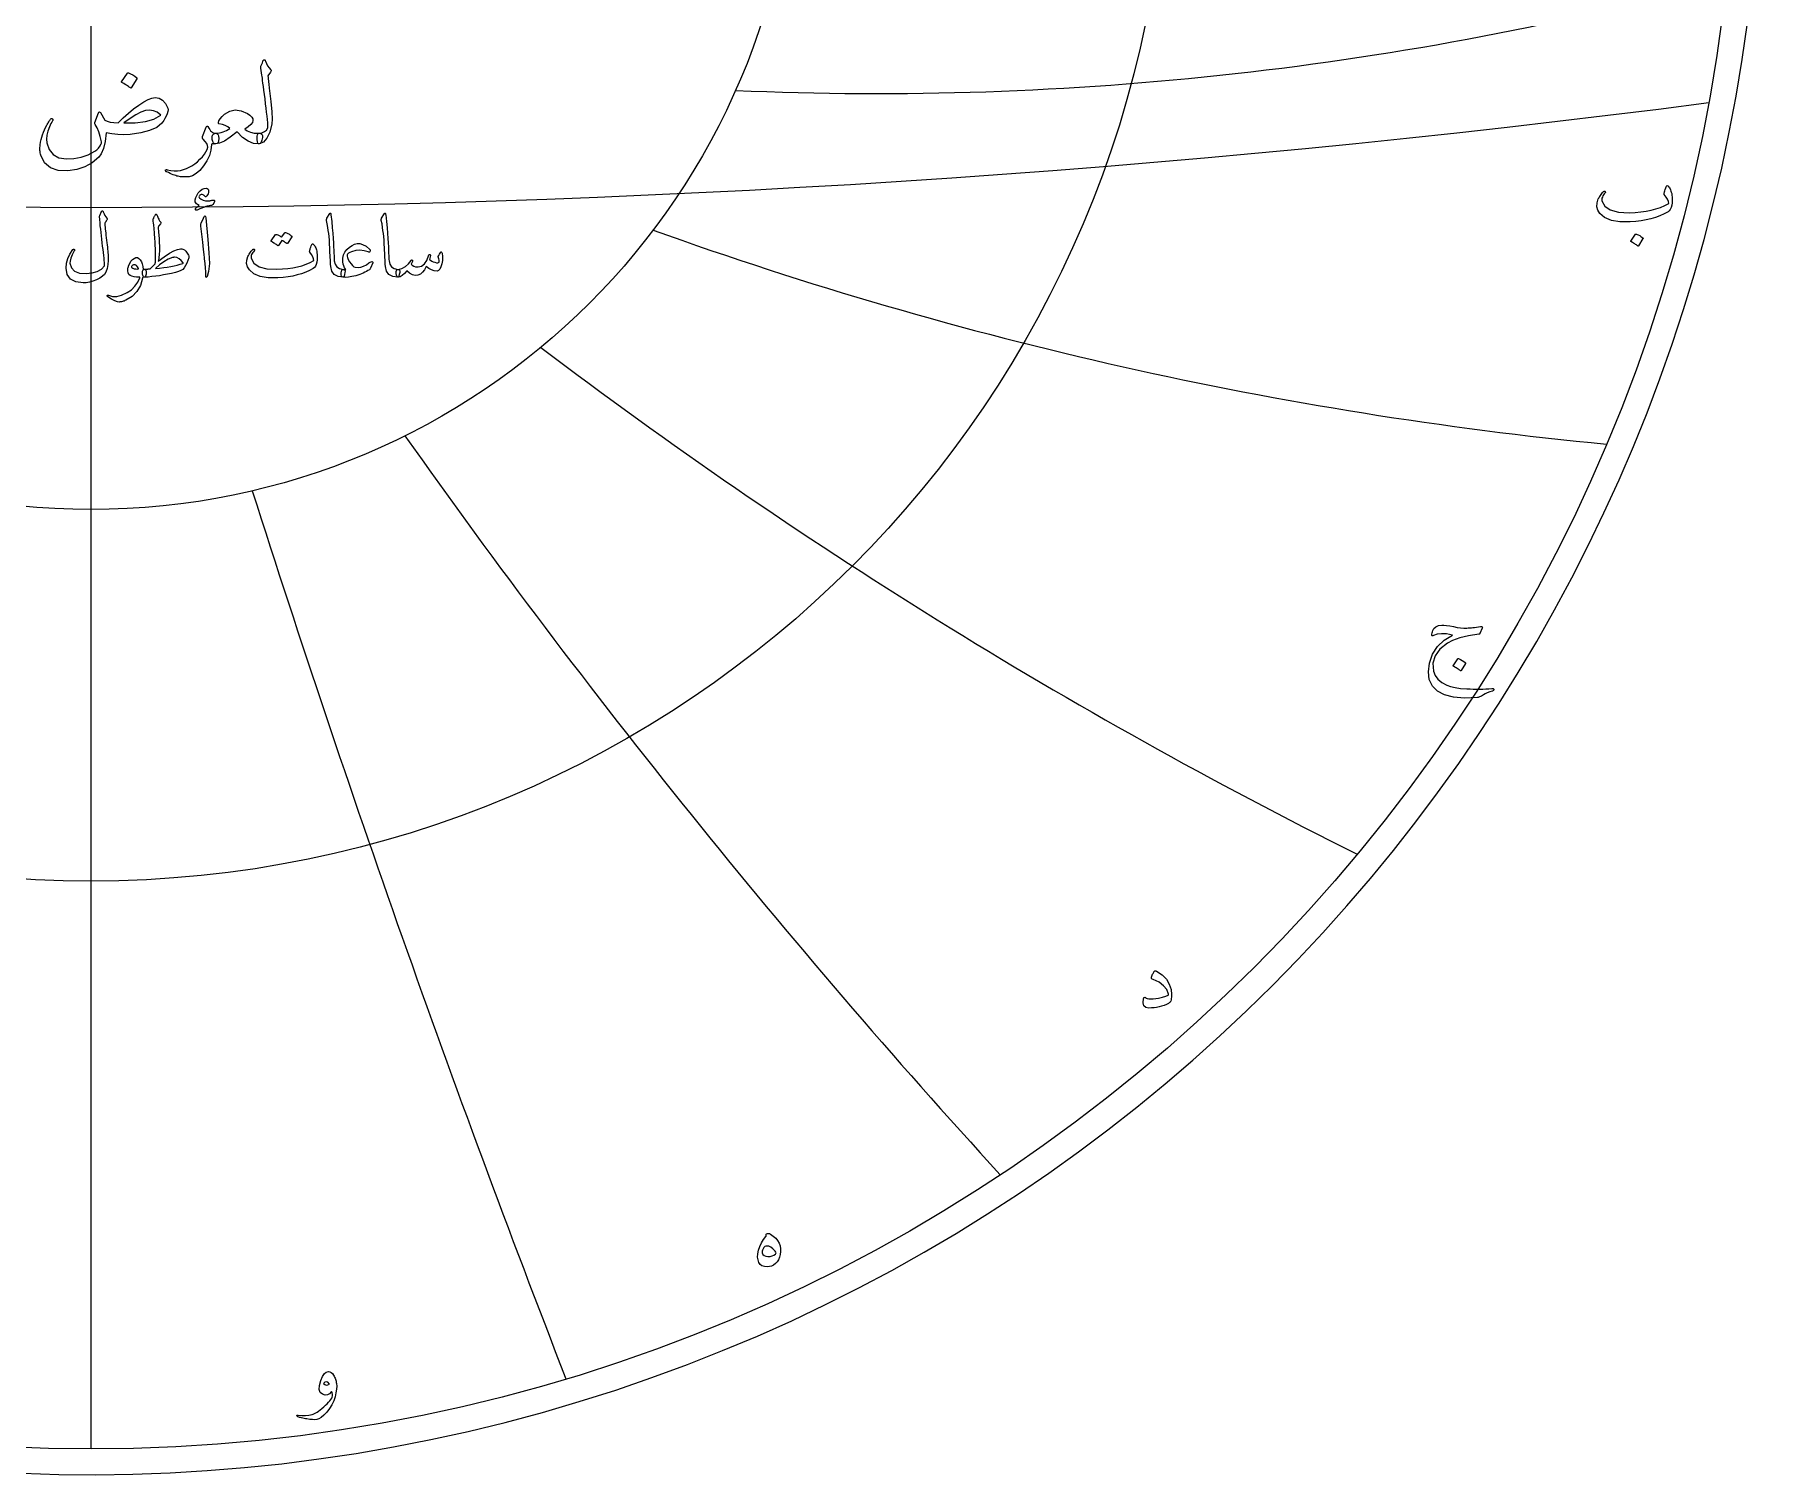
# Model space of a CAD drawing. Header units: millimetres. Extents: x -137 to 137, y -137 to 141.
# Drawn here: x -4.6 to 137.1, y -137.1 to -18.8 of the extents above; entities that cross this region are included whole.
import ezdxf

# ---------------------------------------------------------------- set-up
doc = ezdxf.new("R2010")
doc.units = ezdxf.units.MM
for name, color, linetype in [('CUT_OUTER', 1, 'Continuous'), ('ENGRAVE', 7, 'Continuous'), ('ENGRAVE_FINE', 8, 'Continuous'), ('TEXT', 5, 'Continuous')]:
    doc.layers.add(name, color=color, linetype=linetype)

msp = doc.modelspace()

# ---------------------------------------------------------------- linework, layer by layer
at = {"layer": 'CUT_OUTER'}
msp.add_arc((0, 0), 137.1, 204.6093, 87.8054, dxfattribs=at)
at = {"layer": 'ENGRAVE'}
for points in [[(0, -135), (0, 135)], [(0, -135), (0, -57.85)]]:
    msp.add_lwpolyline(points, dxfattribs=at)
for radius in [135, 88.37, 57.85]:
    msp.add_circle((0, 0), radius, dxfattribs=at)
for centre, radius, start, end in [((64.54, 240.88), 264.57, 267.4745, 285.2724), ((155.64, 269.57), 323.57, 250.2179, 264.4562), ((293.14, 293.14), 423.88, 232.8093, 243.488), ((538.1, 310.67), 627.6, 215.27822, 222.39736), ((1199.77, 321.48), 1245.23, 197.66128, 201.22085)]:
    msp.add_arc(centre, radius, start, end, dxfattribs=at)
at = {"layer": 'ENGRAVE_FINE'}
msp.add_arc((0, 995.48), 1028.52, 262.58305, 277.41695, dxfattribs=at)
at = {"layer": 'TEXT'}
for points in [[(13.94, -21.44), (14.01, -21.29), (14.06, -21.16), (14.09, -21.07), (14.11, -21.01), (14.13, -20.97), (14.15, -20.94), (14.18, -20.93), (14.21, -20.92), (14.25, -20.93), (14.28, -20.95), (14.3, -20.98), (14.32, -21.02), (14.4, -21.23), (14.49, -21.41), (14.61, -21.58), (14.73, -21.72), (14.77, -21.77), (14.78, -21.82), (14.76, -21.88), (14.72, -21.95), (14.51, -22.25), (14.53, -22.38), (14.54, -22.51), (14.55, -22.64), (14.57, -22.77), (14.58, -22.89), (14.6, -23.02), (14.61, -23.14), (14.63, -23.25), (14.76, -24.34), (14.84, -25.19), (14.87, -25.8), (14.85, -26.18), (14.67, -26.86), (14.43, -27.36), (14.14, -27.68), (13.79, -27.83), (13.78, -27.83), (13.77, -27.83), (13.76, -27.83), (13.75, -27.83), (13.69, -27.78), (13.65, -27.65), (13.64, -27.46), (13.64, -27.19), (13.65, -27.09), (13.68, -27.02), (13.72, -26.98), (13.79, -26.96), (14.03, -26.91), (14.24, -26.82), (14.4, -26.69), (14.52, -26.52), (14.51, -26.32), (14.5, -26.09), (14.48, -25.83), (14.45, -25.55), (14.41, -25.23), (14.37, -24.9), (14.33, -24.53), (14.28, -24.14), (14.23, -23.76), (14.19, -23.42), (14.15, -23.11), (14.11, -22.85), (14.08, -22.62), (14.06, -22.43), (14.04, -22.28), (14.03, -22.17), (13.93, -21.62), (13.93, -21.56), (13.93, -21.52), (13.93, -21.48), (13.94, -21.44)], [(2.99, -22.01), (3, -22), (3.01, -22), (3.04, -21.99), (3.06, -22), (3.25, -22.07), (3.43, -22.16), (3.59, -22.27), (3.75, -22.4), (3.77, -22.42), (3.77, -22.44), (3.77, -22.46), (3.76, -22.48), (3.3, -23.21), (3.29, -23.23), (3.27, -23.24), (3.24, -23.23), (3.21, -23.2), (3.18, -23.19), (3.14, -23.16), (3.08, -23.12), (3, -23.07), (2.91, -23.01), (2.8, -22.94), (2.68, -22.87), (2.53, -22.78), (2.51, -22.76), (2.5, -22.75), (2.5, -22.74), (2.51, -22.72)], [(5.25, -24.03), (5.59, -24.08), (5.87, -24.24), (6.11, -24.5), (6.3, -24.88), (6.32, -25.02), (6.3, -25.18), (6.25, -25.36), (6.16, -25.56), (6.06, -25.74), (5.97, -25.9), (5.88, -26.02), (5.81, -26.12), (5.39, -26.47), (4.81, -26.74), (4.09, -26.93), (3.22, -27.05), (2.69, -27.07), (2.19, -27.06), (1.71, -27.01), (1.25, -26.93), (1.15, -27.64), (1.01, -28.21), (0.84, -28.64), (0.63, -28.93), (0.1, -29.38), (-0.5, -29.72), (-1.17, -29.94), (-1.92, -30.05), (-2.71, -30.01), (-3.34, -29.78), (-3.81, -29.37), (-4.12, -28.76), (-4.14, -28.67), (-4.17, -28.57), (-4.18, -28.46), (-4.2, -28.36), (-4.2, -28.25), (-4.2, -28.13), (-4.19, -28.02), (-4.18, -27.9), (-4.14, -27.69), (-4.1, -27.48), (-4.05, -27.27), (-3.98, -27.07), (-3.91, -26.87), (-3.83, -26.68), (-3.74, -26.49), (-3.64, -26.3), (-3.6, -26.23), (-3.56, -26.15), (-3.52, -26.09), (-3.47, -26.02), (-3.43, -25.96), (-3.4, -25.9), (-3.36, -25.85), (-3.32, -25.8), (-3.3, -25.77), (-3.27, -25.75), (-3.25, -25.75), (-3.22, -25.75), (-3.19, -25.76), (-3.16, -25.78), (-3.15, -25.8), (-3.14, -25.82), (-3.14, -25.84), (-3.14, -25.87), (-3.15, -25.9), (-3.16, -25.93), (-3.23, -26.04), (-3.3, -26.16), (-3.36, -26.29), (-3.42, -26.43), (-3.55, -26.78), (-3.62, -27.12), (-3.65, -27.44), (-3.63, -27.73), (-3.45, -28.3), (-3.12, -28.7), (-2.65, -28.96), (-2.02, -29.06), (-1.41, -29.03), (-0.82, -28.92), (-0.25, -28.72), (0.3, -28.43), (0.47, -28.31), (0.62, -28.17), (0.74, -28), (0.84, -27.8), (0.85, -27.77), (0.85, -27.74), (0.85, -27.7), (0.85, -27.66), (0.76, -27.22), (0.65, -26.84), (0.51, -26.52), (0.35, -26.24), (0.32, -26.19), (0.3, -26.15), (0.3, -26.11), (0.3, -26.08), (0.6, -25.29), (0.65, -25.23), (0.69, -25.2), (0.73, -25.21), (0.77, -25.26), (1.13, -25.87), (1.32, -25.96), (1.57, -26.03), (1.87, -26.07), (2.22, -26.1), (2.64, -25.69), (3.07, -25.31), (3.49, -24.96), (3.91, -24.64), (4.32, -24.37), (4.68, -24.18), (4.99, -24.07), (5.25, -24.03)], [(5.72, -25.46), (5.43, -25.23), (5.12, -25.1), (4.79, -25.05), (4.46, -25.09), (4.09, -25.22), (3.67, -25.43), (3.2, -25.73), (2.68, -26.11), (3.63, -26.11), (4.46, -26), (5.16, -25.79), (5.72, -25.46)], [(13.79, -26.96), (13.93, -26.98), (14.02, -27.04), (14.07, -27.15), (14.08, -27.3), (14.03, -27.53), (13.96, -27.69), (13.88, -27.79), (13.79, -27.83), (13.34, -27.79), (12.89, -27.61), (12.44, -27.29), (12, -26.83), (11.43, -27.27), (10.95, -27.59), (10.55, -27.77), (10.24, -27.83), (10.14, -27.81), (10.06, -27.74), (9.99, -27.62), (9.94, -27.46), (9.93, -27.25), (9.97, -27.1), (10.08, -27), (10.24, -26.96), (10.39, -26.95), (10.54, -26.92), (10.69, -26.89), (10.83, -26.84), (10.97, -26.79), (11.11, -26.73), (11.25, -26.65), (11.39, -26.56), (11.22, -26.43), (11.02, -26.32), (10.78, -26.23), (10.5, -26.18), (10.48, -26.17), (10.46, -26.14), (10.46, -26.11), (10.46, -26.07), (10.5, -25.92), (10.6, -25.76), (10.75, -25.58), (10.96, -25.38), (11.39, -25.13), (11.84, -25.03), (12.32, -25.1), (12.83, -25.33), (13.04, -25.48), (13.19, -25.63), (13.27, -25.77), (13.29, -25.91), (13.24, -26.07), (13.11, -26.23), (12.9, -26.42), (12.61, -26.61), (12.82, -26.76), (13.08, -26.87), (13.4, -26.94), (13.79, -26.96)], [(9.15, -27.23), (9.45, -26.46), (9.48, -26.39), (9.52, -26.36), (9.55, -26.37), (9.58, -26.4), (9.66, -26.53), (9.74, -26.65), (9.81, -26.75), (9.89, -26.82), (9.97, -26.88), (10.05, -26.93), (10.15, -26.95), (10.25, -26.96), (10.35, -26.99), (10.43, -27.07), (10.47, -27.2), (10.49, -27.39), (10.47, -27.57), (10.43, -27.71), (10.35, -27.8), (10.25, -27.83), (10.18, -27.83), (10.1, -27.84), (10.02, -27.83), (9.93, -27.83), (9.92, -27.83), (9.91, -27.85), (9.9, -27.86), (9.89, -27.89), (9.83, -28.35), (9.71, -28.79), (9.5, -29.22), (9.23, -29.64), (8.92, -30), (8.62, -30.27), (8.33, -30.44), (8.06, -30.52), (7.8, -30.54), (7.56, -30.54), (7.34, -30.53), (7.15, -30.49), (7.05, -30.47), (6.95, -30.43), (6.84, -30.4), (6.73, -30.36), (6.6, -30.31), (6.48, -30.25), (6.35, -30.19), (6.21, -30.12), (6.17, -30.11), (6.15, -30.09), (6.13, -30.07), (6.12, -30.05), (6.11, -30.02), (6.12, -29.99), (6.12, -29.97), (6.14, -29.96), (6.16, -29.95), (6.18, -29.94), (6.21, -29.94), (6.24, -29.95), (6.54, -30.01), (6.83, -30.04), (7.09, -30.04), (7.34, -30.01), (7.58, -29.94), (7.82, -29.86), (8.06, -29.75), (8.28, -29.62), (8.51, -29.46), (8.73, -29.29), (8.94, -29.09), (9.15, -28.88), (9.31, -28.68), (9.43, -28.48), (9.53, -28.29), (9.59, -28.09), (9.57, -27.96), (9.5, -27.8), (9.37, -27.63), (9.19, -27.43), (9.16, -27.39), (9.14, -27.34), (9.14, -27.29), (9.15, -27.23)], [(9.88, -32.89), (9.79, -32.9), (9.7, -32.92), (9.62, -32.94), (9.54, -32.95), (9.48, -32.97), (9.42, -32.98), (9.37, -33), (9.32, -33.01), (9.28, -33.03), (9.22, -33.05), (9.16, -33.07), (9.09, -33.1), (9.01, -33.13), (8.92, -33.17), (8.82, -33.22), (8.71, -33.26), (8.67, -33.28), (8.63, -33.28), (8.6, -33.26), (8.58, -33.24), (8.56, -33.16), (8.6, -33.08), (8.7, -32.99), (8.86, -32.88), (8.74, -32.81), (8.65, -32.74), (8.59, -32.66), (8.55, -32.58), (8.55, -32.42), (8.59, -32.24), (8.67, -32.06), (8.8, -31.86), (8.96, -31.68), (9.11, -31.55), (9.28, -31.48), (9.45, -31.47), (9.54, -31.5), (9.6, -31.54), (9.64, -31.62), (9.64, -31.72), (9.63, -31.83), (9.6, -31.93), (9.56, -32.02), (9.51, -32.1), (9.46, -32.15), (9.42, -32.18), (9.38, -32.17), (9.34, -32.13), (9.29, -32.07), (9.24, -32.03), (9.19, -32.01), (9.12, -31.99), (9.05, -31.99), (8.99, -32.01), (8.94, -32.04), (8.89, -32.08), (8.86, -32.13), (8.85, -32.18), (8.87, -32.23), (8.9, -32.27), (9.04, -32.37), (9.2, -32.44), (9.39, -32.49), (9.61, -32.51), (9.63, -32.51), (9.65, -32.51), (9.68, -32.5), (9.7, -32.5), (9.73, -32.49), (9.76, -32.49), (9.8, -32.48), (9.83, -32.47), (9.87, -32.47), (9.9, -32.46), (9.93, -32.45), (9.96, -32.45), (9.99, -32.44), (10.01, -32.44), (10.03, -32.44), (10.04, -32.44), (10.07, -32.44), (10.1, -32.45), (10.12, -32.47), (10.13, -32.49), (10.14, -32.51), (10.14, -32.53), (10.14, -32.55), (10.14, -32.57), (10.07, -32.7), (10, -32.8), (9.94, -32.86), (9.88, -32.89)], [(129.46, -31.3), (129.51, -31.37), (129.56, -31.44), (129.6, -31.52), (129.64, -31.6), (129.67, -31.7), (129.7, -31.79), (129.73, -31.9), (129.75, -32.01), (129.78, -32.23), (129.78, -32.44), (129.77, -32.66), (129.73, -32.87), (129.68, -33.06), (129.61, -33.22), (129.53, -33.33), (129.43, -33.41), (129.11, -33.58), (128.77, -33.73), (128.41, -33.87), (128.03, -33.98), (127.63, -34.07), (127.22, -34.15), (126.78, -34.2), (126.33, -34.24), (125.48, -34.23), (124.78, -34.11), (124.23, -33.88), (123.84, -33.54), (123.67, -33.27), (123.6, -32.99), (123.61, -32.68), (123.71, -32.35), (123.75, -32.28), (123.78, -32.21), (123.83, -32.14), (123.88, -32.06), (123.93, -31.99), (123.99, -31.91), (124.06, -31.83), (124.13, -31.75), (124.15, -31.73), (124.18, -31.71), (124.2, -31.71), (124.23, -31.71), (124.25, -31.72), (124.26, -31.73), (124.28, -31.75), (124.28, -31.77), (124.29, -31.8), (124.29, -31.82), (124.28, -31.84), (124.26, -31.86), (124.19, -31.94), (124.14, -32.02), (124.08, -32.1), (124.04, -32.19), (124.01, -32.28), (123.99, -32.36), (123.99, -32.43), (124, -32.51), (124.24, -32.95), (124.69, -33.25), (125.36, -33.43), (126.24, -33.48), (126.73, -33.46), (127.19, -33.42), (127.63, -33.36), (128.04, -33.27), (128.44, -33.17), (128.81, -33.04), (129.16, -32.89), (129.49, -32.72), (129.46, -32.56), (129.38, -32.38), (129.27, -32.19), (129.12, -31.98), (129.11, -31.95), (129.11, -31.92), (129.12, -31.86), (129.13, -31.79), (129.13, -31.78), (129.14, -31.78), (129.14, -31.77), (129.14, -31.77), (129.16, -31.67), (129.2, -31.56), (129.25, -31.43), (129.31, -31.3), (129.34, -31.26), (129.37, -31.25), (129.41, -31.26), (129.46, -31.3)], [(0.85, -33.38), (0.87, -33.36), (0.88, -33.34), (0.9, -33.33), (0.93, -33.33), (0.95, -33.33), (0.97, -33.35), (0.99, -33.37), (1, -33.4), (1.07, -33.56), (1.14, -33.71), (1.21, -33.83), (1.3, -33.92), (1.32, -33.96), (1.33, -34), (1.32, -34.05), (1.29, -34.1), (1.27, -34.12), (1.25, -34.15), (1.24, -34.17), (1.22, -34.19), (1.21, -34.21), (1.2, -34.23), (1.18, -34.25), (1.17, -34.27), (1.15, -34.29), (1.14, -34.33), (1.13, -34.37), (1.13, -34.41), (1.14, -34.54), (1.15, -34.67), (1.16, -34.82), (1.18, -34.98), (1.2, -35.15), (1.22, -35.33), (1.24, -35.53), (1.27, -35.73), (1.29, -35.94), (1.32, -36.13), (1.34, -36.31), (1.36, -36.48), (1.37, -36.63), (1.39, -36.78), (1.4, -36.91), (1.4, -37.03), (1.41, -37.39), (1.38, -37.73), (1.32, -38.06), (1.21, -38.36), (1.1, -38.54), (0.94, -38.7), (0.72, -38.85), (0.45, -38.99), (0.15, -39.1), (-0.13, -39.19), (-0.4, -39.23), (-0.64, -39.25), (-1.26, -39.16), (-1.69, -38.93), (-1.96, -38.55), (-2.05, -38.03), (-2.02, -37.63), (-1.92, -37.25), (-1.74, -36.88), (-1.5, -36.51), (-1.48, -36.49), (-1.46, -36.47), (-1.44, -36.47), (-1.42, -36.47), (-1.4, -36.48), (-1.38, -36.49), (-1.37, -36.51), (-1.36, -36.52), (-1.36, -36.55), (-1.36, -36.57), (-1.36, -36.6), (-1.38, -36.62), (-1.54, -36.94), (-1.66, -37.22), (-1.72, -37.45), (-1.73, -37.63), (-1.61, -38.01), (-1.35, -38.29), (-0.95, -38.44), (-0.4, -38.48), (0.09, -38.42), (0.5, -38.3), (0.85, -38.11), (1.11, -37.84), (1.11, -37.72), (1.1, -37.57), (1.08, -37.4), (1.07, -37.21), (1.04, -37), (1.02, -36.76), (0.98, -36.51), (0.95, -36.23), (0.91, -35.94), (0.88, -35.65), (0.85, -35.38), (0.82, -35.1), (0.79, -34.83), (0.76, -34.57), (0.74, -34.3), (0.72, -34.05), (0.69, -33.8), (0.69, -33.77), (0.7, -33.75), (0.71, -33.72), (0.71, -33.7)], [(5.28, -33.64), (5.3, -33.62), (5.31, -33.61), (5.33, -33.61), (5.34, -33.61), (5.35, -33.61), (5.37, -33.62), (5.38, -33.64), (5.39, -33.66), (5.44, -33.76), (5.48, -33.85), (5.52, -33.94), (5.56, -34.01), (5.6, -34.08), (5.63, -34.14), (5.67, -34.19), (5.7, -34.23), (5.73, -34.26), (5.73, -34.3), (5.73, -34.34), (5.7, -34.38), (5.56, -34.56), (5.54, -34.59), (5.53, -34.62), (5.52, -34.66), (5.52, -34.71), (5.54, -35.05), (5.56, -35.35), (5.58, -35.61), (5.59, -35.83), (5.6, -36.01), (5.61, -36.15), (5.61, -36.25), (5.61, -36.31), (5.61, -36.49), (5.61, -36.66), (5.6, -36.82), (5.59, -36.97), (5.57, -37.11), (5.56, -37.24), (5.54, -37.36), (5.52, -37.47), (6.01, -37.1), (6.44, -36.81), (6.8, -36.6), (7.09, -36.49), (7.23, -36.46), (7.34, -36.44), (7.45, -36.45), (7.54, -36.47), (7.67, -36.54), (7.79, -36.64), (7.9, -36.79), (8.01, -36.97), (8.03, -37.01), (8.03, -37.06), (8.03, -37.11), (8.02, -37.18), (7.94, -37.4), (7.86, -37.61), (7.76, -37.81), (7.65, -38), (7.54, -38.13), (7.38, -38.23), (7.18, -38.32), (6.94, -38.4), (6.61, -38.47), (6.28, -38.53), (5.95, -38.59), (5.63, -38.65), (5.31, -38.69), (5, -38.73), (4.68, -38.76), (4.37, -38.78), (4.34, -38.77), (4.31, -38.74), (4.28, -38.69), (4.25, -38.62), (4.23, -38.54), (4.21, -38.45), (4.21, -38.37), (4.22, -38.29), (4.24, -38.23), (4.27, -38.18), (4.32, -38.14), (4.37, -38.13), (4.45, -38.12), (4.52, -38.12), (4.58, -38.11), (4.65, -38.11), (4.7, -38.1), (4.76, -38.09), (4.81, -38.09), (4.85, -38.08), (5.26, -37.69), (5.26, -37.67), (5.27, -37.65), (5.27, -37.63), (5.27, -37.59), (5.28, -37.56), (5.28, -37.52), (5.28, -37.47), (5.29, -37.42), (5.29, -37.36), (5.29, -37.3), (5.29, -37.23), (5.29, -37.17), (5.29, -37.09), (5.29, -37.02), (5.29, -36.94), (5.29, -36.86), (5.29, -36.76), (5.29, -36.65), (5.29, -36.53), (5.28, -36.38), (5.27, -36.21), (5.26, -36.03), (5.25, -35.84), (5.24, -35.62), (5.21, -35.15), (5.18, -34.78), (5.15, -34.5), (5.13, -34.32), (5.11, -34.21), (5.1, -34.12), (5.09, -34.07), (5.09, -34.03), (5.11, -33.97), (5.14, -33.92), (5.16, -33.87), (5.18, -33.82), (5.21, -33.77), (5.23, -33.73), (5.26, -33.68), (5.28, -33.64)], [(9.22, -33.92), (9.29, -33.78), (9.35, -33.74), (9.39, -33.78), (9.42, -33.9), (9.58, -35.68), (9.68, -36.77), (9.71, -37.64), (9.65, -38.3), (9.52, -38.73), (9.49, -38.77), (9.47, -38.78), (9.46, -38.79), (9.44, -38.77), (9.43, -38.75), (9.42, -38.72), (9.41, -38.69), (9.41, -38.65), (9.41, -38.34), (9.4, -38), (9.37, -37.65), (9.32, -37.28), (9.31, -37.18), (9.28, -36.92), (9.24, -36.49), (9.17, -35.9), (9.01, -34.59), (9.01, -34.52), (9.01, -34.45), (9.02, -34.39), (9.04, -34.34)], [(19.59, -33.55), (19.6, -33.53), (19.61, -33.52), (19.63, -33.51), (19.64, -33.51), (19.65, -33.52), (19.67, -33.55), (19.68, -33.6), (19.69, -33.66), (19.75, -34.21), (19.8, -34.71), (19.84, -35.17), (19.87, -35.59), (19.89, -35.95), (19.9, -36.27), (19.92, -36.55), (19.93, -36.8), (19.94, -37.01), (19.95, -37.18), (19.96, -37.32), (19.96, -37.42), (20.03, -37.71), (20.17, -37.93), (20.39, -38.07), (20.69, -38.13), (20.77, -38.15), (20.83, -38.2), (20.85, -38.28), (20.84, -38.39), (20.81, -38.56), (20.77, -38.68), (20.73, -38.76), (20.69, -38.78), (20.27, -38.73), (19.96, -38.56), (19.76, -38.28), (19.67, -37.9), (19.66, -37.71), (19.65, -37.52), (19.64, -37.34), (19.63, -37.15), (19.62, -36.96), (19.61, -36.78), (19.6, -36.59), (19.59, -36.4), (19.58, -36.04), (19.56, -35.72), (19.54, -35.43), (19.51, -35.18), (19.47, -34.94), (19.43, -34.68), (19.38, -34.4), (19.33, -34.11), (19.33, -34.06), (19.33, -34.01), (19.34, -33.97), (19.35, -33.93)], [(24.08, -33.55), (24.09, -33.53), (24.11, -33.52), (24.12, -33.51), (24.13, -33.51), (24.15, -33.52), (24.16, -33.55), (24.18, -33.6), (24.19, -33.66), (24.25, -34.21), (24.3, -34.71), (24.33, -35.17), (24.36, -35.59), (24.38, -35.95), (24.4, -36.27), (24.41, -36.55), (24.42, -36.8), (24.43, -37.01), (24.44, -37.18), (24.45, -37.32), (24.46, -37.42), (24.52, -37.71), (24.66, -37.93), (24.88, -38.07), (25.18, -38.13), (25.26, -38.15), (25.32, -38.2), (25.34, -38.28), (25.33, -38.39), (25.3, -38.56), (25.26, -38.68), (25.22, -38.76), (25.18, -38.78), (24.76, -38.73), (24.45, -38.56), (24.25, -38.28), (24.17, -37.9), (24.15, -37.71), (24.14, -37.52), (24.13, -37.34), (24.12, -37.15), (24.11, -36.96), (24.1, -36.78), (24.09, -36.59), (24.09, -36.4), (24.07, -36.04), (24.05, -35.72), (24.03, -35.43), (24, -35.18), (23.96, -34.94), (23.92, -34.68), (23.88, -34.4), (23.82, -34.11), (23.82, -34.06), (23.82, -34.01), (23.83, -33.97), (23.85, -33.93)], [(15.9, -35.12), (15.91, -35.11), (15.92, -35.1), (15.94, -35.1), (15.96, -35.1), (16.03, -35.13), (16.1, -35.16), (16.16, -35.19), (16.23, -35.22), (16.29, -35.26), (16.35, -35.3), (16.41, -35.35), (16.47, -35.4), (16.48, -35.41), (16.49, -35.43), (16.49, -35.45), (16.48, -35.46), (16.13, -36.02), (16.12, -36.02), (16.11, -36.02), (16.09, -36.02), (16.07, -36), (16.05, -35.99), (16.02, -35.97), (15.99, -35.95), (15.94, -35.92), (15.89, -35.88), (15.82, -35.84), (15.74, -35.8), (15.65, -35.75), (15.38, -36.17), (15.36, -36.19), (15.35, -36.19), (15.33, -36.18), (15.3, -36.17), (15.28, -36.15), (15.25, -36.13), (15.21, -36.1), (15.15, -36.07), (15.08, -36.02), (15, -35.97), (14.9, -35.91), (14.8, -35.85), (14.78, -35.84), (14.78, -35.83), (14.78, -35.82), (14.79, -35.8), (15.14, -35.27), (15.15, -35.27), (15.17, -35.26), (15.18, -35.26), (15.2, -35.26), (15.26, -35.28), (15.32, -35.3), (15.38, -35.33), (15.43, -35.36), (15.49, -35.39), (15.54, -35.42), (15.59, -35.46), (15.64, -35.5)], [(126.75, -35.24), (126.76, -35.23), (126.78, -35.23), (126.79, -35.22), (126.82, -35.23), (126.97, -35.29), (127.11, -35.36), (127.24, -35.45), (127.37, -35.55), (127.38, -35.57), (127.38, -35.58), (127.38, -35.6), (127.37, -35.61), (127.01, -36.2), (127, -36.22), (126.98, -36.22), (126.96, -36.21), (126.93, -36.19), (126.91, -36.18), (126.88, -36.16), (126.83, -36.12), (126.77, -36.09), (126.7, -36.04), (126.61, -35.99), (126.51, -35.92), (126.39, -35.85), (126.37, -35.84), (126.37, -35.83), (126.37, -35.82), (126.37, -35.81)], [(18.26, -36.08), (18.31, -36.14), (18.36, -36.21), (18.4, -36.28), (18.44, -36.36), (18.47, -36.45), (18.5, -36.54), (18.52, -36.64), (18.54, -36.74), (18.57, -36.95), (18.57, -37.15), (18.56, -37.35), (18.53, -37.55), (18.48, -37.73), (18.41, -37.88), (18.33, -37.99), (18.24, -38.06), (17.94, -38.22), (17.62, -38.36), (17.28, -38.49), (16.93, -38.59), (16.56, -38.68), (16.17, -38.75), (15.76, -38.8), (15.33, -38.83), (14.53, -38.82), (13.88, -38.71), (13.36, -38.5), (13, -38.18), (12.84, -37.93), (12.77, -37.66), (12.79, -37.37), (12.88, -37.07), (12.91, -37), (12.95, -36.93), (12.99, -36.87), (13.04, -36.8), (13.09, -36.72), (13.14, -36.65), (13.2, -36.58), (13.27, -36.5), (13.29, -36.48), (13.32, -36.47), (13.34, -36.46), (13.37, -36.47), (13.38, -36.47), (13.4, -36.48), (13.41, -36.5), (13.42, -36.52), (13.42, -36.54), (13.42, -36.57), (13.41, -36.58), (13.39, -36.6), (13.33, -36.68), (13.28, -36.75), (13.23, -36.83), (13.18, -36.92), (13.15, -36.99), (13.14, -37.07), (13.14, -37.14), (13.15, -37.21), (13.37, -37.62), (13.8, -37.91), (14.43, -38.08), (15.25, -38.12), (15.71, -38.1), (16.14, -38.06), (16.55, -38.01), (16.94, -37.93), (17.31, -37.83), (17.66, -37.71), (17.99, -37.57), (18.29, -37.41), (18.26, -37.26), (18.2, -37.09), (18.09, -36.91), (17.95, -36.71), (17.94, -36.69), (17.94, -36.66), (17.95, -36.61), (17.96, -36.54), (17.96, -36.53), (17.97, -36.53), (17.97, -36.52), (17.97, -36.52), (17.99, -36.42), (18.03, -36.32), (18.07, -36.21), (18.13, -36.08), (18.15, -36.04), (18.18, -36.03), (18.22, -36.04), (18.26, -36.08)], [(23.14, -37.6), (22.94, -38.03), (22.91, -38.08), (22.89, -38.11), (22.87, -38.14), (22.84, -38.16), (22.73, -38.23), (22.61, -38.31), (22.48, -38.37), (22.34, -38.44), (22.2, -38.49), (22.05, -38.55), (21.89, -38.6), (21.72, -38.65), (21.41, -38.73), (21.13, -38.77), (20.89, -38.79), (20.69, -38.78), (20.61, -38.75), (20.56, -38.68), (20.54, -38.57), (20.54, -38.43), (20.56, -38.31), (20.58, -38.21), (20.62, -38.15), (20.66, -38.13), (20.67, -38.13), (20.67, -38.13), (20.68, -38.13), (20.69, -38.13), (20.74, -38.13), (20.8, -38.13), (20.85, -38.13), (20.9, -38.13), (20.81, -38), (20.74, -37.85), (20.7, -37.7), (20.67, -37.52), (20.66, -37.22), (20.72, -36.95), (20.83, -36.71), (20.99, -36.5), (21.21, -36.31), (21.42, -36.16), (21.63, -36.06), (21.83, -36), (22.05, -36), (22.29, -36.08), (22.57, -36.24), (22.87, -36.49), (22.91, -36.52), (22.92, -36.57), (22.92, -36.61), (22.9, -36.65), (22.87, -36.69), (22.84, -36.71), (22.8, -36.71), (22.75, -36.7), (22.41, -36.6), (22.07, -36.56), (21.72, -36.59), (21.38, -36.68), (21.24, -36.74), (21.14, -36.8), (21.06, -36.87), (21.02, -36.95), (21.01, -37.05), (21.04, -37.17), (21.11, -37.32), (21.21, -37.5), (21.34, -37.68), (21.46, -37.82), (21.57, -37.91), (21.68, -37.95), (21.91, -37.98), (22.14, -37.95), (22.37, -37.87), (22.6, -37.75), (22.81, -37.6), (22.92, -37.54), (23, -37.5), (23.07, -37.48), (23.11, -37.5), (23.13, -37.53), (23.14, -37.55), (23.14, -37.57), (23.14, -37.6)], [(28.7, -36.71), (28.72, -36.7), (28.74, -36.7), (28.76, -36.72), (28.78, -36.76), (28.81, -36.81), (28.83, -36.89), (28.84, -36.99), (28.85, -37.12), (28.85, -37.26), (28.84, -37.4), (28.82, -37.54), (28.8, -37.67), (28.72, -37.93), (28.63, -38.11), (28.53, -38.23), (28.42, -38.27), (28.16, -38.25), (27.93, -38.18), (27.71, -38.07), (27.51, -37.9), (27.38, -38.16), (27.21, -38.37), (27.03, -38.52), (26.81, -38.61), (26.59, -38.63), (26.37, -38.58), (26.14, -38.44), (25.91, -38.24), (25.72, -38.47), (25.54, -38.64), (25.36, -38.75), (25.18, -38.78), (25.15, -38.76), (25.11, -38.7), (25.08, -38.6), (25.05, -38.46), (25.04, -38.32), (25.06, -38.22), (25.11, -38.16), (25.18, -38.13), (25.52, -38.05), (25.81, -37.9), (26.06, -37.69), (26.27, -37.39), (26.28, -37.38), (26.29, -37.37), (26.31, -37.36), (26.32, -37.36), (26.34, -37.36), (26.35, -37.37), (26.37, -37.37), (26.38, -37.39), (26.39, -37.43), (26.37, -37.49), (26.33, -37.59), (26.27, -37.71), (26.35, -37.8), (26.48, -37.87), (26.64, -37.91), (26.86, -37.93), (27.12, -37.88), (27.36, -37.69), (27.56, -37.39), (27.72, -36.95), (27.73, -36.93), (27.74, -36.91), (27.75, -36.9), (27.77, -36.9), (27.79, -36.9), (27.8, -36.91), (27.82, -36.92), (27.83, -36.93), (27.84, -36.95), (27.85, -36.97), (27.85, -36.98), (27.85, -37), (27.77, -37.31), (27.86, -37.38), (27.96, -37.45), (28.08, -37.51), (28.22, -37.55), (28.35, -37.59), (28.45, -37.59), (28.52, -37.57), (28.56, -37.53), (28.57, -37.47), (28.56, -37.38), (28.54, -37.26), (28.49, -37.11), (28.5, -37.07), (28.54, -36.99), (28.6, -36.87), (28.7, -36.71)], [(4.23, -38.86), (4.06, -39.46), (3.77, -39.96), (3.37, -40.36), (2.86, -40.67), (2.78, -40.7), (2.71, -40.73), (2.64, -40.75), (2.57, -40.77), (2.5, -40.79), (2.44, -40.8), (2.37, -40.81), (2.31, -40.82), (2.16, -40.8), (1.95, -40.72), (1.69, -40.58), (1.38, -40.38), (1.35, -40.35), (1.33, -40.32), (1.32, -40.29), (1.33, -40.27), (1.35, -40.25), (1.37, -40.24), (1.4, -40.24), (1.43, -40.25), (1.75, -40.36), (2.11, -40.36), (2.51, -40.25), (2.95, -40.04), (3.31, -39.8), (3.6, -39.52), (3.84, -39.19), (4.01, -38.82), (4.01, -38.8), (4, -38.79), (4, -38.79), (3.99, -38.78), (3.74, -38.77), (3.53, -38.74), (3.35, -38.69), (3.21, -38.64), (3.1, -38.55), (3.04, -38.42), (3.01, -38.26), (3.02, -38.07), (3.03, -38.04), (3.03, -38.02), (3.04, -37.99), (3.04, -37.96), (3.05, -37.94), (3.06, -37.91), (3.07, -37.88), (3.08, -37.84), (3.17, -37.64), (3.27, -37.47), (3.39, -37.33), (3.53, -37.23), (3.67, -37.17), (3.81, -37.17), (3.92, -37.23), (4.03, -37.34), (4.13, -37.5), (4.2, -37.68), (4.25, -37.89), (4.27, -38.13), (4.29, -38.13), (4.3, -38.13), (4.31, -38.13), (4.33, -38.12), (4.34, -38.12), (4.35, -38.12), (4.37, -38.12), (4.38, -38.12), (4.43, -38.13), (4.47, -38.16), (4.49, -38.21), (4.51, -38.29), (4.52, -38.37), (4.52, -38.45), (4.51, -38.53), (4.49, -38.61), (4.47, -38.69), (4.44, -38.74), (4.41, -38.77), (4.38, -38.78), (4.24, -38.78), (4.24, -38.79), (4.24, -38.81), (4.23, -38.83), (4.23, -38.86)], [(3.88, -38.05), (3.8, -37.91), (3.72, -37.82), (3.63, -37.77), (3.53, -37.75), (3.47, -37.77), (3.42, -37.79), (3.37, -37.82), (3.34, -37.87), (3.32, -37.89), (3.32, -37.91), (3.33, -37.94), (3.35, -37.97), (3.42, -38.03), (3.53, -38.08), (3.67, -38.1), (3.85, -38.11), (3.87, -38.1), (3.88, -38.09), (3.88, -38.07), (3.88, -38.05)], [(6.84, -37.14), (6.8, -37.14), (6.77, -37.15), (6.73, -37.15), (6.69, -37.16), (6.33, -37.3), (5.98, -37.5), (5.63, -37.75), (5.29, -38.05), (5.63, -38.02), (5.96, -37.99), (6.26, -37.94), (6.55, -37.9), (6.82, -37.84), (7.07, -37.78), (7.31, -37.71), (7.53, -37.64), (7.55, -37.63), (7.56, -37.62), (7.56, -37.61), (7.55, -37.59), (7.4, -37.4), (7.23, -37.26), (7.04, -37.17), (6.84, -37.14)], [(114.18, -67.61), (113.99, -68.03), (113.98, -68.06), (113.96, -68.08), (113.93, -68.09), (113.91, -68.1), (113.05, -68.23), (112.33, -68.4), (111.75, -68.6), (111.32, -68.83), (110.7, -69.33), (110.31, -69.88), (110.13, -70.48), (110.18, -71.13), (110.31, -71.48), (110.55, -71.79), (110.87, -72.06), (111.29, -72.29), (111.59, -72.39), (111.96, -72.47), (112.4, -72.54), (112.91, -72.58), (113.18, -72.59), (113.45, -72.6), (113.72, -72.61), (113.98, -72.6), (114.24, -72.6), (114.49, -72.59), (114.73, -72.58), (114.97, -72.56), (115.03, -72.55), (115.07, -72.56), (115.1, -72.57), (115.12, -72.59), (115.14, -72.61), (115.14, -72.64), (115.14, -72.66), (115.12, -72.69), (115.12, -72.7), (115.11, -72.72), (115.09, -72.72), (115.08, -72.73), (115.07, -72.74), (115.05, -72.74), (115.04, -72.75), (115.02, -72.76), (114.8, -72.83), (114.6, -72.9), (114.43, -72.98), (114.29, -73.06), (114.2, -73.12), (114.11, -73.17), (114.03, -73.21), (113.97, -73.24), (113.91, -73.26), (113.86, -73.28), (113.82, -73.29), (113.79, -73.3), (112.73, -73.34), (111.83, -73.26), (111.09, -73.07), (110.51, -72.77), (110.09, -72.35), (109.84, -71.82), (109.76, -71.19), (109.86, -70.46), (110.11, -69.72), (110.51, -69.09), (111.05, -68.57), (111.73, -68.16), (111.25, -68.07), (110.83, -68.05), (110.47, -68.1), (110.17, -68.21), (110.14, -68.22), (110.12, -68.23), (110.1, -68.23), (110.08, -68.23), (110.06, -68.22), (110.05, -68.21), (110.04, -68.2), (110.04, -68.18), (110.05, -68.08), (110.07, -67.98), (110.09, -67.89), (110.12, -67.8), (110.21, -67.62), (110.37, -67.48), (110.59, -67.39), (110.86, -67.36), (111.03, -67.36), (111.25, -67.38), (111.51, -67.41), (111.81, -67.47), (112.12, -67.53), (112.41, -67.57), (112.68, -67.59), (112.92, -67.59), (113.03, -67.58), (113.16, -67.57), (113.29, -67.56), (113.42, -67.55), (113.56, -67.54), (113.71, -67.52), (113.87, -67.5), (114.03, -67.47), (114.13, -67.47), (114.18, -67.49), (114.2, -67.54), (114.18, -67.61)], [(112.18, -70.12), (112.19, -70.11), (112.21, -70.1), (112.22, -70.1), (112.24, -70.1), (112.39, -70.16), (112.54, -70.24), (112.67, -70.33), (112.79, -70.43), (112.81, -70.44), (112.81, -70.46), (112.81, -70.48), (112.8, -70.49), (112.44, -71.08), (112.42, -71.09), (112.41, -71.1), (112.39, -71.09), (112.36, -71.07), (112.34, -71.06), (112.3, -71.03), (112.26, -71), (112.2, -70.96), (112.12, -70.92), (112.04, -70.86), (111.94, -70.8), (111.82, -70.73), (111.8, -70.72), (111.8, -70.71), (111.8, -70.7), (111.8, -70.68)], [(87.04, -96.26), (87.07, -96.17), (87.1, -96.09), (87.13, -96.01), (87.16, -95.95), (87.19, -95.89), (87.22, -95.85), (87.24, -95.81), (87.27, -95.77), (87.3, -95.74), (87.35, -95.73), (87.39, -95.74), (87.44, -95.76), (87.9, -96.07), (88.26, -96.42), (88.5, -96.83), (88.64, -97.28), (88.66, -97.41), (88.68, -97.54), (88.68, -97.67), (88.68, -97.79), (88.68, -97.91), (88.66, -98.02), (88.64, -98.13), (88.61, -98.23), (88.58, -98.28), (88.54, -98.33), (88.5, -98.38), (88.44, -98.41), (88.26, -98.51), (88.07, -98.58), (87.87, -98.65), (87.67, -98.7), (87.46, -98.74), (87.25, -98.77), (87.04, -98.79), (86.82, -98.8), (86.56, -98.76), (86.4, -98.61), (86.34, -98.36), (86.38, -98.01), (86.4, -97.97), (86.42, -97.94), (86.44, -97.92), (86.48, -97.91), (86.5, -97.91), (86.53, -97.93), (86.56, -97.94), (86.59, -97.97), (86.69, -98.02), (86.82, -98.05), (86.98, -98.05), (87.17, -98.04), (87.6, -97.97), (87.95, -97.9), (88.21, -97.83), (88.4, -97.74), (88.41, -97.73), (88.42, -97.71), (88.42, -97.68), (88.42, -97.65), (88.29, -97.28), (88.03, -96.96), (87.66, -96.68), (87.16, -96.44), (87.09, -96.41), (87.05, -96.37), (87.03, -96.32), (87.04, -96.26)], [(55.44, -117.34), (55.51, -117.31), (55.59, -117.3), (55.67, -117.32), (55.76, -117.36), (55.99, -117.52), (56.19, -117.69), (56.34, -117.89), (56.47, -118.11), (56.55, -118.33), (56.6, -118.56), (56.6, -118.8), (56.57, -119.04), (56.5, -119.26), (56.42, -119.46), (56.31, -119.63), (56.17, -119.78), (56.02, -119.9), (55.86, -119.98), (55.68, -120.03), (55.5, -120.05), (55.26, -120.03), (55.06, -119.96), (54.91, -119.85), (54.8, -119.68), (54.74, -119.47), (54.71, -119.24), (54.73, -118.97), (54.79, -118.68), (54.89, -118.37), (55.02, -118.08), (55.19, -117.81), (55.39, -117.55), (55.4, -117.54), (55.4, -117.52), (55.4, -117.49), (55.41, -117.45), (55.41, -117.41), (55.42, -117.37), (55.43, -117.35), (55.44, -117.34)], [(56.18, -119), (56.21, -118.96), (56.22, -118.91), (56.19, -118.85), (56.14, -118.77), (55.96, -118.58), (55.79, -118.44), (55.62, -118.36), (55.45, -118.34), (55.37, -118.35), (55.3, -118.39), (55.23, -118.46), (55.17, -118.56), (55.12, -118.67), (55.09, -118.76), (55.08, -118.84), (55.09, -118.91), (55.14, -119.04), (55.24, -119.13), (55.37, -119.18), (55.54, -119.2), (55.73, -119.19), (55.9, -119.15), (56.05, -119.09), (56.18, -119)], [(18.85, -129.38), (18.99, -129.06), (19.15, -128.82), (19.31, -128.69), (19.49, -128.64), (19.6, -128.66), (19.7, -128.72), (19.81, -128.82), (19.9, -128.95), (19.95, -129.03), (19.99, -129.11), (20.03, -129.19), (20.06, -129.28), (20.09, -129.36), (20.11, -129.45), (20.13, -129.54), (20.14, -129.64), (20.16, -129.85), (20.15, -130.1), (20.1, -130.39), (20.03, -130.72), (19.92, -131.05), (19.77, -131.38), (19.58, -131.68), (19.35, -131.98), (19.1, -132.23), (18.89, -132.42), (18.7, -132.54), (18.53, -132.59), (18.37, -132.6), (18.17, -132.59), (17.96, -132.58), (17.71, -132.54), (17.59, -132.52), (17.48, -132.5), (17.37, -132.48), (17.28, -132.45), (17.19, -132.43), (17.11, -132.41), (17.04, -132.38), (16.98, -132.36), (16.94, -132.34), (16.92, -132.31), (16.9, -132.29), (16.9, -132.26), (16.91, -132.24), (16.93, -132.22), (16.96, -132.22), (17, -132.22), (17.3, -132.25), (17.59, -132.25), (17.88, -132.22), (18.15, -132.17), (18.24, -132.15), (18.34, -132.1), (18.44, -132.05), (18.55, -131.98), (18.68, -131.89), (18.81, -131.79), (18.95, -131.68), (19.1, -131.55), (19.25, -131.42), (19.38, -131.29), (19.49, -131.17), (19.59, -131.06), (19.68, -130.95), (19.75, -130.84), (19.8, -130.74), (19.83, -130.65), (19.81, -130.5), (19.79, -130.4), (19.77, -130.32), (19.74, -130.29), (19.58, -130.48), (19.41, -130.57), (19.21, -130.59), (18.99, -130.51), (18.81, -130.36), (18.73, -130.12), (18.74, -129.79), (18.85, -129.38)], [(19.56, -129.67), (19.44, -129.53), (19.32, -129.48), (19.2, -129.52), (19.08, -129.64), (19.18, -129.72), (19.29, -129.76), (19.42, -129.74), (19.56, -129.67)]]:
    msp.add_lwpolyline(points, close=True, dxfattribs=at)

doc.saveas('drawing.dxf')
